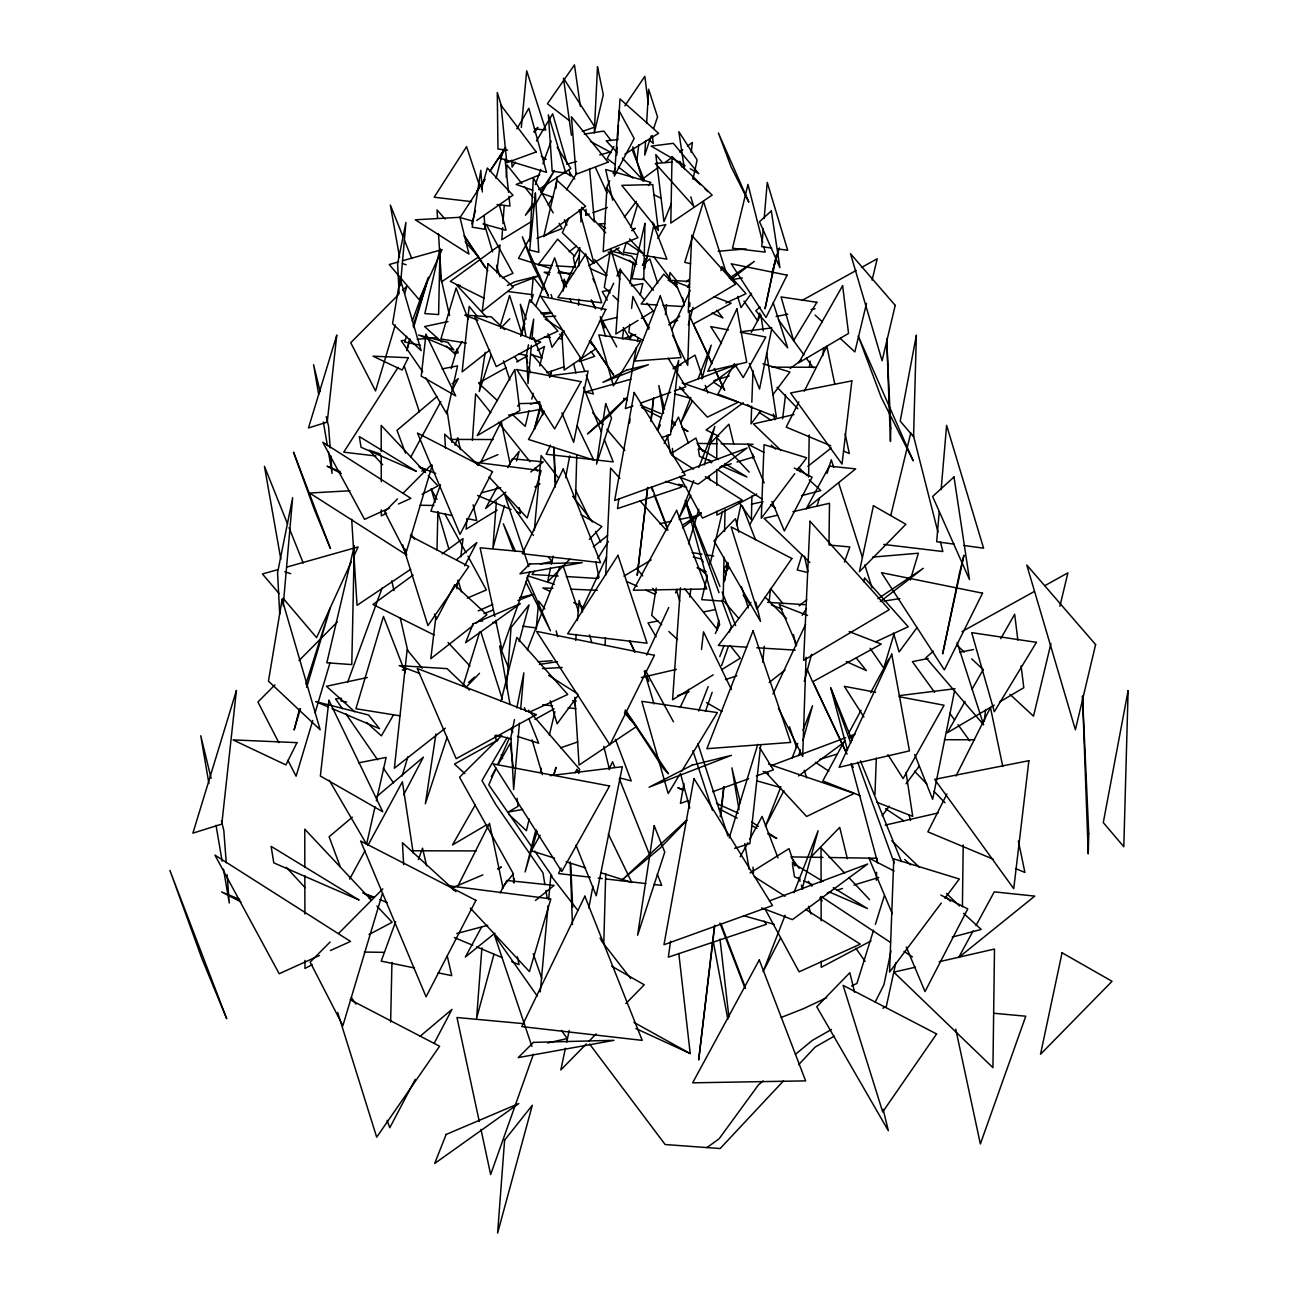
<?xml version="1.0" encoding="UTF-8"?>
<svg xmlns="http://www.w3.org/2000/svg" width="1298" height="1298" viewBox="0 0 1298 1298"><rect width="100%" height="100%" fill="white"/><g stroke="black" fill="none" stroke-linecap="round" stroke-linejoin="round"><path stroke-width="1.5" d="M808.622 477.112L809.173 435.057M828.968 544.803L829.503 503.283L792.932 511.688M962.402 906.767L963.213 844.966M724.041 557.329L723.132 601.169L701.731 599.644L707.264 576.085M724.576 531.417L725.047 509.497M390.633 1022.126L391.947 962.435M437.004 549.995L437.864 511.59M751.915 495.917L751.396 519.735L738.724 501.872M752.759 458.194L752.84 454.219M876.41 880.287L876.572 872.288M876.799 862.278L876.896 858.27L828.951 857.507M576.783 454.625L575.566 499.113L573.018 496.128M605.712 873.7L603.813 942.624L600.033 938.178M578.535 305.322L578.746 299.303M605.128 645.56L605.403 637.545M689.579 310.66L687.729 365.338L672.607 335.338M689.725 306.62L689.855 302.564M806.058 657.275L802.683 756.458L778.411 708.27M751.688 406.144L751.023 423.878L760.742 410.914M751.834 402.202L753.018 370.644M874.966 794.522L876.328 758.113M578.859 265.863L579.687 247.902M580.871 221.942L581.504 207.972M605.695 575.111L610.612 468.026L619.925 478.427M585.998 209.335L585.706 215.371L589.308 214.056M529.73 241.168L533.364 178.004L553.208 212.872M616.696 155.289L617.167 147.242M617.637 139.178L618.448 125.079M618.692 121.055L619.973 98.908L658.573 133.305L624.89 154.121M645.577 141.125L644.749 155.095L651.142 135.998M646.631 123.148L648.627 89.205L657.534 116.885L653.689 128.356M466.858 519.038L466.16 529.13L497.069 510.146M472.391 440.298L475.636 393.862L490.806 412.78M502.651 227.621L501.791 239.741L532.002 221.195M502.926 223.581L504.208 205.409M506.188 177.128L507.031 165.008L521.893 183.553M680.444 587.832L672.591 699.768L713.219 674.83M496.371 501.904L492.899 548.227L504.468 505.571M481.899 947.865L476.626 1018.167L493.97 954.257M506.528 687.94L511.071 627.502L529.081 604.852L519.119 641.553M563.202 290.979L564.208 279.167L566.545 286.923M575.712 640.401L576.231 634.414M577.432 620.444L579.135 600.471L582.591 611.958M763.305 228.626L761.748 246.717L771.726 248.08M764.165 218.567L767.248 182.385L787.675 250.271L777.697 248.908M939.249 511.639L936.669 541.753L954.273 544.17M941.131 489.557L946.615 425.306L983.592 548.178L964.041 545.501M283.175 605.809L292.65 497.702L277.561 572.71L279.703 614.116M400.384 285.722L405.933 222.38L397.594 263.818L399.135 293.624M531.385 345.333L528.026 383.608L526.534 354.662L528.513 344.797M531.92 339.297L533.673 319.146L529.714 338.875M519.46 723.132L513.651 789.525L510.941 737.134L514.462 719.595M520.693 709.049L523.857 672.835L516.815 707.913M531.45 297.015L533.251 277.123L543.083 289.795M534.354 530.119L541.12 455.566L558.27 477.664M536.155 629.303L538.719 601.088L544.852 609.005M540.26 991.964L548.097 905.696M548.648 899.676L550.823 875.615L577.837 910.417M555.966 188.437L557.037 176.934M521.325 127.415L526.712 70.806L545.744 130.06L534.468 128.843M651.077 421.607L653.64 398.064M665.436 314.603L666.523 304.592M669.103 280.563L669.963 272.548L676.372 280.352M647.751 487.399L637.221 575.42L647.54 487.772M720.731 816.556L723.96 786.799M714.809 925.247L698.665 1059.995L714.484 925.669M762.624 662.142L764.344 646.226M769.049 602.45L770.558 588.513L783.083 603.781M760.693 745.149L749.919 843.554L734.668 848.34M629.773 324.354L628.881 332.32L642.786 340.287M631.574 308.437L632.921 296.479L648.757 329.238M701.504 649.519L703.5 631.818L731.374 689.481M636.718 162.023L638.746 144.727M650.833 420.568L653.446 398.454M720.212 816.702L723.732 786.864M822.802 355.62L823.727 347.702M984.209 721.461L985.636 709.487M435.917 616.615L430.79 658.703L472.894 625.685M456.928 588.821L457.902 580.774M460.822 556.664L463.013 538.573L442.115 553.873M496.68 272.84L500.055 244.965L450.292 281.358L484.154 298.264M691.201 152.385L692.402 142.488L687.567 146.025M782.613 418.832L785.55 394.689M809.449 367.091L810.179 361.087M623.738 329.124L622.342 338.989L635.696 334.511M630.114 283.791L633.164 262.115M618.886 498.627L617.491 508.589L681.288 487.204L678.903 484.04M629.546 423.018L630.098 419.043M689.757 597.048L690.877 589.114M670.563 941.212L668.324 957.178L766.469 924.29L764.035 921.077M485.192 352.293L479.254 391.509L491.115 355.165M435.95 733.954L425.355 803.803L447.08 737.28M656.236 588.075L651.693 615.366L661.704 624.776M636.361 347.556L625.344 408.627L632.905 405.901M637.432 341.634L638.145 337.691M683.981 783.603L680.412 803.397L688.005 800.655M565.62 477.713L569.725 455.858M588.821 908.016L592.926 886.193M771.483 329.887L759.541 389.027L749.271 363.391M954.598 690.682L932.662 799.325L914.701 754.495M647.183 255.446L644.392 268.783L654.078 224.019M727.967 563.965L724.252 581.699L728.081 563.997M890.996 950.963L883.97 984.647L875.177 1002.137M550.547 568.07L547.61 581.893L569.871 559.178M551.39 564.127L553.062 556.225M565.425 1048.249L560.817 1069.958L586.274 1043.981M566.674 1042.326L569.205 1030.482M692.986 179.221L697.123 159.962L678.822 131.666L684.419 169M736.583 524.668L740.834 505.003M895.815 962.824L886.356 1006.275L882.883 1008.254M375.025 806.756L366.588 844.268L329.221 780.244M376.355 800.834L386.139 757.399L358.589 762.851M631.542 333.732L630.244 339.524L623.251 327.534M640.239 295.117L642.851 283.532L631.25 285.836M716.626 629.838L718.816 620.087M710.022 564.306L722.483 511.315M578.713 773.267L579.638 769.325L528.513 710.217M528.984 410.785L525.236 426.361L512.093 414.192M531.791 399.103L533.186 393.262M539.741 365.987L544.414 346.517L537.486 350.363M529.211 818.989L526.404 830.688L508.8 814.365M540.439 772.196L541.38 768.286M549.33 735.139L554.96 711.742M866.512 303.408L854.847 351.92L840.114 338.275M872.094 280.125L877.221 258.773L861.499 267.502M1050.942 643.532L1033.5 716.172L1009.958 694.349M1059.898 606.231L1067.897 572.856L1044.955 585.593M890.866 515.095L910.79 432.883M520.693 336.328L529.795 299.578L557.913 331.087L534.971 341.699M500.996 701.342L516.847 637.415L567.745 694.462L529.178 712.31M720.958 270.601L721.931 266.69L746.026 293.689L725.89 303.018M863.641 581.796L864.598 577.886L908.211 626.772L875.842 641.764M496.047 178.459L503.316 149.384M299.497 709L294.111 730.011L300.422 708.708M305.857 684.16L330.227 607.967L306.717 687.405M409.649 339.33L406.728 350.736L410.152 339.167M413.056 326.025L426.701 283.305L413.575 327.615M540.633 404.733L534.37 429.167L541.217 406.047M535.944 829.665L525.122 871.964L537.161 831.288M688.329 324.922L693.067 307.334M804.306 681.353L811.591 654.273M516.572 460.985L519.2 451.298L510.552 462.169M513.424 882.591L514.479 878.714M701.942 378.87L711.223 345.138L698.097 378.74M704.279 464.895L714.857 426.409L698.811 467.491M798.773 755.696L800.363 749.919M803.008 740.314L812.532 705.706L802.959 730.222M802.05 889.179L818.113 830.752L793.922 892.7M471.726 223.937L475.506 210.438M481.428 189.216L487.334 167.994L512.986 195.219L476.691 220.482M522.056 332.807L524.863 323.299M531.012 302.385L533.251 294.776L507.68 291.498M549.768 377.15L551.472 371.358L549.671 376.923M553.792 775.101L556.079 767.345L553.629 774.906M626.236 242.58L623.381 252.185L637.221 254.408M630.812 227.231L637.691 204.175M688.508 543.959L698.827 509.319M395.29 324.938L375.544 390.958L350.736 342.721L398.486 294.597M404.587 293.867L406.923 286.095L402.704 290.346M312.753 720.52L296.09 776.204L287.913 760.304M315.057 712.829L329.984 662.905M432.266 465.155L405.95 553.126L384.679 511.785L397.431 498.935M382.504 893.202L342.867 1025.712L310.141 962.11L330.098 942.007M451.169 368.551L457.01 349.146M402.12 775.977L407.945 756.669M759.833 313.029L757.529 320.687L743.981 301.055M771.953 272.823L779.449 247.918M894.144 633.635L883.76 668.113L870.082 648.286M910.304 580.028L918.384 553.208L872.58 557.102M657.388 430.092L678.676 360.325L670.531 434.733L661.591 437.54M729.233 837.956L757.789 744.354M500.055 326.431L509.595 295.506L522.283 335.29M463.013 685.961L479.676 631.98M802.05 554.554L797.28 570.017L807.129 572.369M816.961 506.22L819.346 498.481M827.102 473.348L831.288 459.8L833.722 467.442M873.586 930.114L856.923 983.446L851.569 985.961M875.371 924.403L884.295 895.847M705.447 711.369L712.164 692.321M721.574 665.663L728.292 646.615M529.681 571.996L502.001 649.876L495.69 620.444M533.429 1054.171L490.644 1174.56L480.974 1129.406M844.463 562.05L849.833 546.945L829.714 545.095M406.712 336.279L404.619 341.991L420.471 345.252M412.277 321.044L428.308 277.269M347.702 682.05L382.164 587.929M535.328 184.527L540.86 169.421M542.921 163.743L551.212 141.076M440.509 484.803L430.871 511.152L451.882 515.484M454.981 445.279L457.74 437.734L460.449 449.579M395.679 921.612L381.206 961.137L414.516 967.984M418.41 859.487L422.548 848.194L426.604 865.831M698.681 710.98L708.14 686.593M719.757 656.577L724.122 645.317M729.216 632.191L731.391 626.561L721.785 600.244M690.812 397.415L680.59 423.57L692.532 400.53M693.716 480.568L679.13 517.918L690.828 495.349M780.861 786.799L765.398 826.388L783.943 790.612M791.91 758.503L797.799 743.429M785.128 915.236L763.143 971.537L780.455 938.146M535.685 306.231L554.635 257.815L564.176 286.16M527.345 649.86L559.6 567.469M671.391 203.494L663.943 221.698L655.798 154.576L662.061 162.185M568.702 218.194L562.391 232.683L594.062 263.478L579.233 209.708M496.144 768.173L488.794 784.852L532.44 847.772M497.767 764.457L509.189 738.513M351.45 561.466L316.582 637.643L283.061 598.232M353.932 556.015L358.086 546.945L287.296 566.95M605.533 189.897L609.719 180.763M613.062 173.461L615.577 167.977M657.843 430.352L660.358 424.884M601.185 309.979L613.646 283.191M616.972 276.052L620.298 268.897L621.028 272.888M646.599 655.084L668.73 607.513M675.528 592.878L677.231 589.227M565.311 285.073L579.476 254.911M671.683 330.017L690.26 290.411M581.553 610.255L606.539 557.037M772.975 693.943L805.571 624.484M680.152 707.361L688.735 689.352M715.344 633.505L719.644 624.5L685.393 500.639L719.919 586.469M550.514 445.165L546.117 454.235L613.224 461.926L604.3 439.503M561.142 868.167L558.529 873.57L590.282 877.205M609.103 769.016L612.591 761.796L614.814 767.426M480.698 462.396L501.271 421.558L510.26 464.57M457.675 886.502L489.508 823.289L503.056 888.075M798.854 401.974L786.199 427.123L830.72 445.749M804.273 391.201L826.891 346.323L834.76 384.03M946.907 794.019L927.859 831.84L993.181 859.179M955.993 775.993L990.455 707.54L1002.77 766.437M452.629 389.335L458.291 378.562L452.158 383.737M454.316 585.447L436.452 619.454L434.441 614.019M464.652 565.766L476.869 542.515L456.782 559.47M403.613 794.814L423.391 757.156L377.02 796.307M415.246 1079.319L389.806 1127.735L387.047 1120.32M434.084 1043.446L451.98 1009.373L419.952 1036.421M410.687 457.221L440.866 401.52M497.134 487.156L485.566 508.475L505.831 492.12M507.729 467.588L512.548 458.713L543.245 461.926L530.785 471.985M349.649 879.119L364.998 850.79M367.869 845.485L402.396 781.753L413.235 853.143M664.17 443.429L668.924 434.652M670.839 431.147L678.448 417.096L688.492 443.299M734.116 364.105L717.908 394.024L776.35 417.08L766.599 352.91M751.282 332.418L760.823 314.814L763.256 330.86M481.769 926.74L465.349 957.015L494.944 933.148M500.119 892.91L506.869 880.45L554.1 885.398L535.425 900.471M740.201 856.81L747.826 842.775M749.725 839.254L762.104 816.442L777.989 857.897M844.82 740.314L822.802 780.925L860.266 795.706M848.632 733.24L861.077 710.282M870.65 692.629L888.822 659.076M973.111 930.893L958.687 957.502L1034.766 896.107L994.268 891.856L975.999 925.571M613.857 146.479L607.172 158.567L615.236 164.668M530.363 237.128L518.502 258.334L550.871 268.54M548.145 205.327L553.094 196.485M544.284 411.174L528.481 439.454L593.77 460.027L577.253 425.922M540.114 835.198L531.369 850.823L554.554 858.124M575.046 772.748L576.993 769.276L578.73 772.862M475.393 804.646L452.483 844.933L487.01 824.587M491.325 776.61L495.317 769.617M498.302 764.36L510.26 743.332L513.197 766.94M965.095 701.407L947.264 732.786L994.236 705.122M972.04 689.206L982.943 670.044M1000.79 638.665L1014.663 614.262L1017.875 640.076M462.056 341.666L454.965 353.965L446.285 346.128M642.786 264.451L647.783 255.787M657.794 238.459L665.793 224.586L653.9 227.118M393.489 714.89L381.401 735.852L366.555 722.451M727.951 562.423L723.943 569.368L726.215 572.564M749.968 524.246L762.981 501.693L751.282 504.192M505.831 147.826L499.827 158.129L546.523 172.358L528.838 108.318L516.831 128.924M507.242 737.296L481.996 780.569L495.69 804.403L542.921 872.775L544.917 884.587M511.282 730.368L513.31 726.912M536.48 140.963L552.672 113.835L567.372 164.375M679.681 774.598L668.178 793.549L641.796 701.309L717.323 712.602L681.774 771.158M483.992 179.838L476.853 191.423L480.146 186.409M566.447 189.881L576.831 173.088M579.687 247.658L573.375 257.767L575.403 267.356M687.518 287.28L689.644 283.856M597.826 558.351L608.405 541.428M802.164 615.366L806.399 608.6M398.08 367.399L343.727 452.175L375.933 455.987M532.943 203.624L525.414 215.225L536.366 202.845L554.424 170.46L540.471 192.007M515.322 162.169L512.11 167.101L511.639 160.173M534.614 132.558L537.826 127.626M478.524 189.265L460.044 217.561L473.462 221.26M480.714 185.939L485.063 179.286M482.337 183.05L484.543 179.708M490.027 171.32L505.376 147.875L489.622 171.433M624.873 105.771L644.846 76.339L648.319 103.986M563.997 331.104L552.039 347.296L548.016 333.797M751.542 293.316L740.996 307.594L737.637 296.35M578.356 695.03L557.102 723.781L550.255 700.823M917.151 627.486L899.108 651.921L893.478 633.1M772.894 394.706L789.898 372.007L762.997 363.748M794.717 473.689L761.293 518.291L764.035 444.679L806.642 457.772L797.102 470.509M882.137 815.696L889.308 806.123M906.053 783.781L919.211 766.226M941.293 903.084L889.552 972.105L893.787 858.87L959.336 879.006L944.895 898.265M534.468 571.266L532.05 574.462L558.221 576.052M750.958 602.499L718.362 645.447L746.658 647.167M624.338 217.188L636.377 201.385M648.432 185.565L650.833 182.401L605.663 169.503L612.656 200.184M502.18 887.816L513.375 873.732M533.673 131.828L537.599 127.447M783.489 1080.877L720.163 1148.535L665.144 1144.528L589.584 1044.03M798.643 1064.701L815.16 1047.064L834.257 1036.112M500.493 328.394L509.789 318.773M465.658 687.68L479.514 673.321M686.966 820.352L660.276 847.983L621.288 880.628L686.707 820.109M710.46 443.186L728.908 424.219L733.678 443.786M811.364 856.566L839.725 827.378L847.383 858.789M589.341 539.303L601.866 526.534L581.196 514.738M589.097 1041.093L596.171 1033.873M625.879 1003.565L644.262 984.793L611.699 966.199M403.094 493.224L431.423 464.684M274.933 684.873L257.929 702.023L278.827 742.651M299.011 660.601L337.269 622.034M338.648 933.392L382.813 888.87M517.529 406.16L520.092 403.581L539.79 403.094M501.839 735.349L459.557 777.226L512.953 873.067L514.073 882.867M468.562 682.537L474.5 677.053M642.429 265.376L649.827 258.87L657.729 283.467M760.06 307.042L755.825 310.757L787.691 347.864L773.186 302.742M723.538 573.018L729.557 567.729M933.343 651.158L925.945 657.664L983.624 724.819L957.145 642.526M436.842 396.685L397.01 430.319L405.479 453.116M352.293 817.188L329.108 836.772L340.336 866.95M763.175 1080.942L758.567 1084.739L719.06 1138.849L706.939 1147.562M795.398 1054.349L812.272 1040.428L831.483 1029.492M569.141 251.796L576.442 246.036M686.155 281.812L689.287 279.33M593.348 546.766L607.594 535.49M799.13 605.841L806.821 599.741M489.817 350.071L462.137 371.828L469.178 306.425L476.642 315.528M668.681 324.889L679.763 316.193M445.279 728.194L394.381 768.205L407.134 649.811L422.223 668.194M769.179 682.488L785.079 669.995M476.009 623.235L486.912 614.684L454.527 584.749M807.859 466.339L831.239 447.988M632.094 230.687L635.225 228.27L631.98 230.444M730.693 279.67L754.349 261.401L729.314 278.194M682.456 527.848L701.374 513.229M880.304 601.542L923.267 568.313L877.967 598.719M703.37 389.871L737.248 364.835M798.562 775.928L843.749 742.537M850.206 737.767L855.041 734.197L849.427 736.307M642.413 179.059L658.54 167.264M664.982 162.542L671.439 157.821M679.503 151.931L682.732 149.562M413.153 575.046L372.948 604.462L434.149 634.998M743.251 402.769L706.08 429.963L718.719 436.274M790.141 368.47L801.45 360.195M498.091 869.319L501.369 866.983L497.686 868.557M410.703 569.287L357.047 605.322L353.802 553.256M682.78 525.057L701.034 512.807M538.654 189.54L570.828 168.497L557.166 147.323M673.045 368.843L695.014 355.1L702.689 377.832M670.709 453.813L695.939 438.043L699.833 449.53M750.098 872.97L789.022 848.665L794.863 865.944M637.951 320.444L615.852 334.024L620.33 269.968L644.392 299.984M641.358 318.367L653.251 311.049L646.923 303.148M534.841 486.945L540 483.781M721.672 669.622L740.298 658.2L730.157 645.544M588.708 265.847L619.114 247.837M623.9 576.117L651.207 559.957M507.729 812.386L518.08 806.285L517.107 798.416M999.444 702.056L1023.798 687.713L1021.088 665.874M506.269 367.675L478.524 383.072L497.491 400.66M516.669 361.915L527.069 356.139M802.083 300.438L856.258 270.406M498.205 739.844L454.511 764.068L464.781 773.592M534.922 719.481L554.149 708.822M961.98 631.607L1034.36 591.466M386.626 513.116L381.32 515.923L381.304 509.887M422.045 494.343L437.978 485.89L428.275 475.571M756.766 494.035L716.869 515.176L716.869 511.185M312.088 964.706L304.965 968.47L304.965 960.39M369.021 934.528L392.142 922.278L376.891 906.02M871.023 940.92L821.212 967.318L821.212 961.25M507.437 285.446L514.365 281.893L539.725 275.549L512.272 286.177M478.167 610.92L492.753 604.446M421.818 471.109L425.355 469.389L419.741 467.475M369.184 898.605L372.737 896.886L365.225 894.322M826.615 997.756L803.462 1008.692L781.218 1017.437M389.53 508.037L364.56 519.346L322.796 442.245L410.914 498.335L398.437 503.997M319.422 955.506L279.184 973.743L214.933 855.106L350.525 941.423L330.406 950.542M502.277 277.902L512.953 273.343L486.247 224.44M467.28 598.102L486.361 589.957L467.945 556.225M477.745 463.256L497.945 454.657M453.44 887.394L482.937 874.836M539.757 174.792L516.166 184.462L532.845 190.271M536.934 238.361L562.131 228.562L559.162 223.337M483.943 613.63L493.37 609.979M517.87 600.503L532.943 594.662M684.257 384.143L736.988 364.349M682.05 472.423L747.113 448.005L698.162 484.17L680.055 477.291M770.704 765.852L845.679 737.718M769.438 900.893L867.729 863.981L792.413 919.633L761.634 907.919M592.91 212.742L607.334 207.485M640.466 403.175L670.693 392.256M674.473 390.893L685.798 386.804L668.097 358.151M712.683 791.748L748.735 778.735M756.328 775.993L773.413 769.828L759.752 747.713M582.25 131.471L594.873 127.074L563.462 78.156L571.428 135.235M546.831 372.704L564.062 366.815M579.379 361.574L594.679 356.333L590.996 351.58M560.59 747.81L577.788 741.921M670.06 322.991L677.686 320.444M677.686 695.614L689.141 691.785M725.404 679.633L736.858 675.787M713.949 380.606L729.281 375.949M719.66 467.312L731.212 463.792M737.004 462.039L754.333 456.766M819.59 759.427L837.032 754.122M827.215 893.154L831.045 892.002M836.772 890.25L842.499 888.513M853.954 885.025L878.778 877.48M566.966 164.213L576.604 161.487M599.725 154.965L611.277 151.688M398.664 261.855L389.238 264.532L419.157 299.692L442.083 249.589L402.445 260.784M584.83 392.223L631.006 379.178M673.337 367.204L681.028 365.03M277.74 569.66L262.439 573.976L279.2 593.689M481.347 492.834L500.704 487.707M801.515 495.674L820.871 490.547L809.173 479.854M456.734 933.522L487.74 925.312M952.229 937.107L981.207 929.433L963.554 913.305M519.524 597.761L532.91 594.419M599.303 321.563L616.939 317.458M641.374 677.524L676.388 669.362M794.019 414.581L753.392 423.911L781.007 450.52M777.518 515.225L764.051 518.324L809.871 562.456M885.236 825.106L938.211 812.937M915.512 967.172L893.787 972.153L992.938 1067.654L994.495 949.033L939.2 961.721M530.395 404.132L539.952 401.991M540.309 564.062L551.78 561.482L548.324 556.582M547.61 1042.959L567.226 1038.562L561.466 1030.401M448.005 321.579L424.608 326.561L441.953 342.218M659.627 523.727L671.326 521.228M679.13 519.573L698.632 515.42M367.285 677.556L326.447 686.269L354.662 711.726M402.283 670.092L406.177 669.265M609.995 290.038L602.256 291.563L607.253 300.13M442.115 368.924L457.577 365.874L446.788 413.851L425.793 377.88M776.139 316.485L787.805 314.165M811.153 309.557L815.03 308.778M657.924 620.963L647.994 622.926L656.09 636.815M703.581 611.926L715.49 609.573M928.167 658.508L912.397 661.639L934.609 692.337M959.693 652.277L973.484 649.552M508.54 415.133L541.915 409.113M508.686 811.964L522.656 809.449M732.607 279.492L742.31 277.967M542.272 314.522L551.877 313.013M883.938 601.088L899.855 598.573M539.416 664.479L557.313 661.656M584.311 134.116L603.781 131.066L611.05 140.508M740.704 331.769L771.872 327.907M549.103 375.836L588.075 371.001L573.667 442.31L561.888 412.878M899.449 695.598L955.004 688.719M550.255 775.636L622.326 766.712L596.253 895.766L576.004 845.193M617.962 139.567L606.247 140.865L616.956 152.32M718.135 251.26L746.09 248.892M405.203 340.319L401.196 340.66L422.645 371.763M417.177 339.297L437.15 337.61M341.569 698.324L335.565 698.843L342.38 708.724M672.461 162.088L655.295 163.451L693.651 206.171L690.828 196.858M676.274 161.796L680.103 161.487L681.791 167.069M540.698 313.094L550.628 312.347M538.167 661.769L552.137 660.714M543.732 316.809L555.82 316.144M350.022 490.758L309.638 493.029L406.745 555.09L405.301 549.216M542.386 668.6L562.164 667.496M604.9 223.629L599.076 223.889L605.566 228.286M678.708 484.933L682.634 484.852M771.839 367.172L816.328 367.269M451.818 439.422L493.24 439.519M944.392 739.698L974.587 739.779M412.261 850.774L476.252 850.92M717.177 443.721L697.237 443.413L702.997 451.526M721.153 443.786L753.067 444.289M420.049 505.246L434.003 505.474M822.948 857.41L791.001 856.907L799.097 868.33M364.3 952.051L384.208 952.359M550.044 272.499L544.154 272.239L549.541 274.803M557.897 272.84L573.602 273.521M552.916 588.383L542.84 587.962L550.092 591.401M571.071 589.178L597.291 590.314M552.153 265.636L538.199 264.792L557.637 239.173L574.673 256.29M556.144 265.879L574.089 266.966M657.096 304.981L641.131 304.008L663.813 274.138L677.621 287.994M663.067 305.338L683.008 306.555M566.285 576.539L598.508 578.502M756.766 647.783L795.155 650.12M668.081 280.157L688.914 281.471M767.621 602.304L804.825 604.657M524.376 551.877L480.114 547.805L494.846 616.518M993.651 1013.251L1025.777 1016.204L980.363 1143.96L955.75 1029.152M523.467 1023.651L456.977 1017.518L479.286 1121.553M598.232 878.113L602.207 878.568M606.166 879.022L645.885 883.565M653.819 884.473L661.753 885.382L657.291 874.154M507.615 150.146L497.961 149.027L497.28 92.483L501.937 107.604M471.547 201.644L434.149 197.231L466.582 146.642L479.708 186.295M497.102 204.532L510 206.09L508.962 196.306M544.43 336.782L550.433 337.496M558.432 338.454L562.44 338.94L561.45 335.062M883.743 544.446L942.883 551.536L940.401 541.801M542.791 704.7L552.526 705.869M568.118 707.735L575.923 708.659M460.482 285.446L456.555 284.943L486.782 317.426M478.719 620.558L482.726 621.061M492.721 622.342L496.728 622.862M522.721 626.188L536.723 627.989M559.503 334.316L563.202 334.819M572.515 700.547L576.344 701.082M643.159 255.349L666.896 259.146L652.569 222.218M466.42 343.078L440.898 338.989L456.101 287.978L468.221 319.227M692.126 552.591L701.975 554.165M705.917 554.798L713.786 556.063M399.622 715.766L355.928 708.757L383.462 616.42L405.268 672.689M728.454 329.952L710.736 326.593L721.558 343.597M740.249 332.191L765.836 337.042L743.219 377.572L734.554 363.975M875.615 692.256L844.333 686.334L863.933 717.08M899.092 696.702L944.068 705.236L903.132 778.589L887.897 754.673M454.154 352.18L458.113 352.991L457.204 349.048M467.166 518.616L476.723 520.579L473.105 504.808M340.822 700.871L346.696 702.088M438.026 972.819L451.753 975.642L447.258 956.042M690.65 263.737L684.744 262.342L703.516 201.45L726.085 272.174M519.086 353.786L526.956 355.668M495.82 735.155L511.363 738.854M610.709 250.936L631.558 256.225L636.263 262.099M693.31 556.988L701.034 558.951L703.338 561.856M583.986 391.509L593.381 394.024L586.242 375.203M620.184 777.989L631.234 780.925L615.447 739.341M483.051 223.905L506.042 230.249L499.519 205.392M674.96 393.943L690.406 398.324M665.566 481.38L686.626 487.35M756.848 780.844L780.163 787.448M743.543 915.674L774.452 924.436M558.481 270.941L569.903 274.543M527.54 575.809L554.441 584.278M566.139 861.775L585.463 867.875M600.909 872.743L631.818 882.478L608.324 833.965M402.429 263.575L406.16 264.76M530.898 354.516L541.866 358.037L533.689 337.642M284.862 571.785L290.655 573.635M517.464 736.42L538.686 743.219L528.935 718.897M682.148 382.91L738.335 402.137L707.378 417.129L679.438 386.901M380.411 454.024L369.184 450.179L382.667 464.749M768.611 764.116L854.23 793.403L806.61 816.474L765.658 772.196M542.11 193.499L553.24 197.377M680.395 388.362L684.062 389.757M763.11 771.466L768.594 773.559M669.898 281.455L677.329 284.311M477.875 320.168L464.765 315.154L491.277 316.826L504.63 329.627M771.223 604.933L782.499 609.249M419.643 673.467L399.135 665.614L447.112 668.648L469.503 690.114M689.79 287.215L674.749 281.374L684.37 303.683M714.225 296.69L731.147 303.245L693.197 324.111L689.984 316.68M807.551 615.479L779.206 604.479L796.68 645.009M849.152 631.607L881.277 644.068L812.58 681.839L807.015 668.941M418.994 466.826L435.69 473.429M877.124 802.359L912.721 816.393L906.069 772.586M362.726 892.862L374.002 897.307M379.649 899.546L387.161 902.499M627.388 399.898L623.657 398.389L627.242 400.222M640.385 405.203L660.828 413.543M340.19 471.531L327.08 466.177L341.309 473.494M683.348 789.898L677.816 787.643L683.219 790.417M716.545 803.43L738.319 813.165M239.676 899.352L221.536 891.937L240.974 901.932M843.716 451.185L849.281 453.521L845.128 433.662M477.583 495.495L511.136 509.53M516.734 511.883L520.466 513.44L519.232 507.567M1015.588 868.557L1024.917 872.467L1018.362 841.039M454.349 937.578L472.829 945.301M476.528 946.859L502.407 957.681M511.655 961.558L519.054 964.657L517.399 956.788M608.178 252.12L636.815 264.273M697.026 567.794L706.339 571.737M328.475 707.021L315.69 701.601L368.616 715.02L379.551 728.697L332.126 708.562M712.261 461.877L699.492 456.328L698.308 448.978M721.38 465.852L746.918 476.983L724.998 463.613M799.957 879.152L794.473 876.783L792.494 864.436M803.592 880.742L812.726 884.717M829.13 891.872L867.437 908.551L833.251 887.702M712.067 313.013L722.937 317.913L716.756 310.254M590.314 268.589L606.507 275.89M846.312 661.542L866.399 670.612L856.307 658.07M626.366 581.342L637.221 586.242M646.274 590.314L655.312 594.387M635.89 1028.535L690.212 1053.57L678.805 953.446M562.099 280.741L567.486 283.288M573.684 602.564L582.753 606.864M653.949 194.732L661.071 198.286M763.938 452.418L747.875 444.159L764.165 482.937M794.279 468.043L812.126 477.226L784.349 530.947L771.937 501.401M641.536 407.556L661.185 417.664M671.91 423.164L675.479 425.014M682.618 428.681L687.989 431.439L681.596 427.22M894.079 871.007L868.914 858.059L892.294 913.695M940.807 895.052L967.756 908.925L925.02 991.591L906.312 947.086M719.206 808.897L737.183 818.146M751.591 825.544L756.977 828.319M767.783 833.868L776.772 838.492L768.416 832.975M410.33 536.042L468.821 566.463L427.934 625.587L402.721 544.949M350.184 999.736L439.6 1046.237L376.68 1137.178L337.707 1012.521M590.541 141.498L611.244 152.629M633.878 1022.353L690.212 1053.57M706.534 702.624L722.061 711.515M685.149 165.787L651.109 146.106L673.337 143.332L698.762 173.656L690.26 168.74M699.703 448.183L718.248 459.492M792.202 862.667L822.981 881.439M671.747 455.225L693.57 469.113M705.317 476.593L742.245 500.103L702.51 518.113L679.892 476.366M754.3 876.669L785.063 896.253M805.571 909.314L860.25 944.133L799.114 971.829L764.928 908.714M545.128 319.097L563.867 331.071M548.616 675.349L577.496 693.797M672.007 420.909L675.203 423.018M751.704 821.975L758.389 826.372M713.722 382.31L722.142 387.875M747.388 404.603L752.451 407.945M759.184 412.407L770.963 420.195M717.47 469.584L762.25 499.227M770.541 504.711L775.523 508.005M815.452 762.299L828.789 771.126M885.512 808.686L903.846 820.823M821.261 896.594L890.493 942.429M904.008 951.385L912.445 956.967M541.266 156.085L546.182 159.411M564.208 171.596L570.763 176.025L569.076 170.2M626.626 242.58L644.441 254.668L629.514 238.946M618.448 167.101L632.937 178.086M569.692 120.86L547.432 103.743L574.462 64.9L580.352 106.258M648.854 139.632L653.283 143.478L652.294 135.576M616.177 248.34L623.559 254.992M629.465 260.33L635.371 265.652M699.541 568.459L706.988 575.176M771.174 445.1L775.555 449.108M797.475 469.162L800.395 471.839M478.848 465.447L444.662 434.181L445.441 448.053M904.755 859.519L910.628 864.89M945.918 897.161L950.331 901.201M455.939 891.645L402.429 842.71L403.662 864.63M693.1 177.956L700.449 184.738M704.863 188.827L707.816 191.536M815.079 315.073L822.445 321.888M956.983 645.268L964.349 652.083M971.699 658.913L983.462 669.817M610.06 292.813L604.3 287.393L610.758 248.632L619.779 279.524M612.948 295.522L618.708 300.941M668.859 631.509L677.442 639.573M798.448 467.312L807.178 475.717M891.791 840.78L919.162 867.145M946.518 893.511L959.482 905.988M765.122 597.112L786.556 618.611M777.08 387.226L797.848 408.773M914.473 771.142L926.934 784.073M933.862 791.245L944.944 802.732M749.206 472.148L716.756 437.572L716.788 459.46M844.625 873.035L821.034 847.919L821.099 882.315M848.778 877.48L869.579 899.644M425.501 472.618L381.19 425.387L381.223 451.542M371.342 900.114L304.77 829.179L304.819 867.535M622.31 158.048L643.743 180.941M478.102 465.203L475.376 462.266L541.136 470.687L527.215 517.951L489.022 476.918M448.07 642.526L469.973 666.036M453.813 890.347L449.692 885.917L550.839 898.881L529.438 971.602L470.314 908.081M286.306 867.324L305.095 887.637M593.657 219.443L605.712 232.894M639.898 500.704L666.523 530.411M589.341 341.309L595.944 348.773L564.176 370.108L561.823 332.337M445.068 219.037L437.02 209.935L437.523 217.934M465.171 241.785L478.573 256.955L441.498 281.844L438.513 233.9M624.468 712.797L636.555 726.474L579.054 765.074L574.836 697.351M581.731 207.388L594.468 221.974L589.535 168.48M532.083 354.386L550.595 375.771M643.013 278.145L653.413 290.265M724.284 601.591L738.594 618.254M569.579 172.91L574.754 178.978M592.618 412.586L602.921 424.722M606.799 429.265L624.841 450.487M594.565 259.632L607.058 275.16M636.555 568.216L642.77 575.939M652.716 588.302L656.447 592.943M524.376 186.652L533.056 197.474M684.517 588.578L717.486 629.708M498.383 422.256L529.99 461.682M535.036 467.994L537.567 471.158M572.97 496.615L592.553 521.877M624.646 711.856L630.779 719.773M601.152 940.482L630.617 978.465M653.77 256.793L670.498 279.054M743.137 595.101L750.39 604.771M778.459 319.681L803.981 354.954M806.301 358.167L813.262 367.788M949.812 713.348L954.484 719.822M957.989 724.673L969.687 740.834M708.757 459.654L711.061 462.899M808.362 881.374L811.834 886.258M819.93 897.681L822.251 900.942M855.804 948.238L865.068 961.299M411.028 534.208L414.516 539.124M351.336 997.513L356.009 1004.117M514.706 356.755L518.145 361.639M533.364 535.36L504.581 494.522L528.838 566.626M537.258 996.053L494.619 935.55L531.937 1046.48M534.744 851.082L551.958 875.907M345.787 713.673L377.604 759.817M383.283 768.059L393.505 782.905M487.853 270.763L464.181 235.701L484.965 267.42M625.539 710.249L668.438 773.803L663.44 768.594L625.182 710.201M642.056 316.031L649.341 327.826M600.228 316.696L616.696 346.858M645.463 670.514L673.484 721.834M436.939 499.438L431.114 488.794L435.138 502.391M444.695 513.635L466.014 552.688M525.69 581.699L550.449 630.812L526.891 577.318M564.354 219.735L566.95 225.106M592.926 278.762L594.662 282.347M575.371 489.703L589.389 518.648M595.522 531.304L600.779 542.175M711.937 363.618L693.586 324.63L711.726 362.953M714.484 368.957L724.673 390.325L714.306 368.437M846.41 753.148L813.294 682.764L847.059 754.122M851.553 763.938L853.273 767.524M591.223 299.822L595.441 308.681M601.347 321.077L603.035 324.614M629.514 641.001L634.722 651.921M645.998 675.593L648.611 681.061M591.742 300.633L595.182 307.902M601.201 320.606L604.641 327.875M629.773 641.034L634.933 651.953M646.128 675.609L648.724 681.077M595.441 167.474L606.977 192.834M653.154 224.668L654.744 228.253M515.517 551.488L503.332 523.808L513.181 550.125M667.902 530.168L654.03 494.7M745.052 988.362L719.919 923.105M847.464 750.147L830.785 687.956L852.072 740.249M860.444 760.79L901.493 861.645M722.175 592.066L735.674 625.668M526.258 319.097L520.32 304.267L525.917 336.052M402.915 236.382L390.341 205.035L399.541 257.182M404.392 240.081L411.774 258.529M507.94 666.507L499.681 645.917L510.033 704.538M524.424 707.67L525.933 711.418M287.556 523.986L264.435 466.29L280.839 559.292M289.048 527.702L303.213 563.072M583.5 387.193L601.331 432.023M619.292 778.654L649.844 855.431M632.061 149.448L644.36 180.536M742.391 505.96L755.517 539.806M651.677 486.766L667.48 528.059M721.169 924.306L745.49 987.81M579.817 358.28L584.814 371.455M685.393 500.639L719.027 592.732M830.785 687.956L850.758 743.105M857.654 762.121L894.16 862.927M651.271 487.107L652.651 490.904M533.202 953.754L541.753 978.384M705.252 385.409L707.816 392.986M708.886 476.334L710.184 480.163M789.509 726.734L796.534 747.567M804.225 770.298L806.772 777.875M798.757 877.48L800.055 881.326M801.353 885.155L802.651 889M808.492 906.296L811.088 913.97M503.478 360.828L509.919 379.941M563.089 565.685L578.567 611.634M494.895 735.739L496.826 741.45M501.304 754.771L502.586 758.567M404.327 366.312L419.384 411.872M692.905 750.698L712.375 810.195M697.918 743.786L727.837 835.961M741.499 586.793L748.297 607.918M838.589 482.742L862.359 557.264M864.793 564.906L872.094 587.832M480.877 631.964L502.375 699.346M511.574 728.227L512.807 732.088M570.049 298.556L571.217 302.434M589.503 634.949L591.807 642.607M525.447 355.538L527.702 363.18M528.838 367.01L530.525 372.737M538.995 401.423L542.937 414.808M532.05 739.811L542.337 774.63M600.406 318.805L605.566 336.296M644.279 671.017L653.997 703.954M484.122 223.191L492.591 251.893M496.534 265.279L499.925 276.75M437.994 512.11L448.897 549.038M458.064 580.141L461.504 591.807M676.323 589.568L679.714 601.136M632.791 146.788L642.591 180.925M908.892 814.673L910.547 820.514M773.332 414.062L774.938 419.757M851.115 763.759L877.675 862.878M680.428 773.3L689.773 808.086M913.224 434.814L937.935 532.083M762.721 242.45L747.972 184.413L732.51 248.21L765.187 252.12L763.711 246.312M551.131 294.435L552.121 298.313M556.161 630.844L557.637 636.685M573.943 700.888L575.42 706.712M573.586 363.521L575.955 373.159M603.781 746.301L609.541 769.682M854.603 992.207L849.849 972.705L816.75 1006.761L888.351 1130.736L883.127 1109.271M738.789 532.245L735.479 518.681L713.981 540.812L760.514 621.401L755.793 602.012M664.527 409L658.816 385.522L663.554 413.267M740.363 802.683L731.894 767.848L739.016 809.66M320.135 391.623L313.581 364.657L318.643 394.316M326.22 416.658L328.572 426.296L330.195 447.875M211.12 778.329L200.768 735.755L208.913 783.538M221.471 820.904L223.824 830.574L226.241 862.764M439.584 272.109L449.53 315.511M391.753 580.839L393.992 590.622M400.271 618.01L407.88 651.271M804.484 556.112L807.81 571.672M793.467 634.511L795.934 646.226M682.586 297.761L684.224 305.517M595.701 561.742L599.027 577.448M713.348 941.926L727.837 1019.271M744.792 843.505L749.206 869.384M667.269 435.09L670.303 452.921M323.348 421.98L327.388 445.701M328.41 451.623L332.11 473.364L330.779 455.712M216.036 825.35L222.136 861.191M223.499 869.157L229.275 903.002L227.15 874.836M545.906 890.493L547.237 898.362M447.064 410.493L451.899 442.358M720.001 939.006L728.908 1017.097M505.052 159.167L508.556 192.396M753.002 867.145L753.457 873.148M672.413 448.427L672.867 454.478M482.369 191.974L480.795 170.363L472.18 227.166L485.095 229.324L484.089 215.565M351.677 519.232L353.543 549.265M554.003 447.404L555.56 481.72M570.666 863.365L572.661 907.367M570.163 861.872L572.45 924.5M553.711 447.112L555.171 487.107M821.115 896.48L821.147 920.769M716.804 469.405L716.837 485.322M381.223 455.566L381.271 481.72M304.835 875.615L304.9 913.97M672.023 156.587L670.806 223.078L712.18 195.106L672.023 156.587M354.273 546.004L351.79 664.576L326.836 662.791L354.273 546.004M439.973 249.07L438.61 314.57L424.819 313.597L439.973 249.07M644.944 223.402L643.776 279.541L631.948 278.697L644.944 223.402M890.769 428.275L890.444 441.466L886.712 338.794L890.769 428.275M1088.746 833.624L1088.243 853.906L1082.5 695.971L1088.746 833.624M916.356 335.355L913.565 436.809L900.212 421.104L916.356 335.355M1128.108 690.682L1123.808 846.75L1103.284 822.591L1128.108 690.682M691.785 235.409L688.248 312.25L735.544 284.246L691.785 235.409M810.017 521.261L803.64 660.358L889.244 609.671L810.017 521.261M597.502 66.831L594.257 133.029L603.327 94.722L597.502 66.831M606.929 188.194L603.181 251.763L637.886 237.68L606.929 188.194M619.195 110.898L614.343 176.09L634.187 138.497L619.195 110.898M504.598 1140.131L497.605 1233.1L532.31 1105.279L504.598 1140.131M535.393 193.142L529.681 250.092L538.784 252.299L535.393 193.142M236.414 690.52L221.796 824.084L192.899 833.154L236.414 690.52M336.75 335.257L327.242 422.077L308.47 427.967L336.75 335.257M328.913 700.336L320.363 776.026L382.748 811.753L328.913 700.336M425.971 334.332L421.233 376.144L455.712 395.89L425.971 334.332M851.861 380.866L842.013 464.067L790.596 392.986L851.861 380.866M1028.876 760.693L1013.738 888.692L934.641 779.335L1028.876 760.693M488.048 263.705L482.256 311.325L513.262 287.004L488.048 263.705M605.695 403.613L596.528 464.1L611.52 418.199L605.695 403.613M654.208 825.739L637.61 935.209L664.754 852.121L654.208 825.739M282.104 599.287L268.459 681.142L320.184 729.801L282.104 599.287M400.108 278.502L392.564 323.721L421.136 350.606L400.108 278.502M634.154 392.45L614.668 500.493L685.198 475.019L634.154 392.45M693.959 778.524L663.976 944.717L772.488 905.55L693.959 778.524M774.338 264.208L765.041 308.681L776.821 254.181L774.338 264.208M959.449 573.424L942.624 653.9L963.943 555.252L959.449 573.424M873.424 505.717L859.406 571.72L905.907 524.262L873.424 505.717M1062.072 952.781L1040.509 1054.301L1112.045 981.304L1062.072 952.781M556.891 180.26L543.732 236.625L585.625 206.301L556.891 180.26M895.231 305.387L882.088 360.763L850.482 253.678L895.231 305.387M1095.609 644.571L1075.393 729.752L1026.783 565.019L1095.609 644.571M660.325 295.879L634.803 361.055L681.109 357.599L660.325 295.879M753.083 630.731L706.891 748.703L790.693 742.424L753.083 630.731M473.072 623.819L465.609 642.688L520.32 603.7L473.072 623.819M446.139 1134.452L434.668 1163.479L518.827 1103.527L446.139 1134.452M736.923 308.81L707.848 371.309L746.723 362.256L736.923 308.81M891.726 654.127L839.108 767.264L909.46 750.877L891.726 654.127M563.235 468.951L522.234 553.711L600.536 562.667L563.235 468.951M584.846 896.188L521.78 1026.588L642.218 1040.379L584.846 896.188M408.318 357.713L402.202 370.027L372.997 356.187L408.318 357.713M296.982 742.651L285.917 764.928L233.04 739.892L296.982 742.651M605.825 309.443L581.228 358.897L540.682 296.22L605.825 309.443M787.091 275.144L765.998 317.539L731.245 263.802L787.091 275.144M654.435 655.279L609.914 744.792L536.528 631.347L654.435 655.279M982.537 593.186L944.376 669.914L881.472 572.678L982.537 593.186M492.445 471.645L460.027 534.338L417.485 433.078L492.445 471.645M475.944 900.358L426.085 996.799L360.617 841.007L475.944 900.358M676.615 510.374L633.31 590.249L706.745 588.984L676.615 510.374M829.357 466.128L806.236 508.8L855.674 468.886L829.357 466.128M759.281 959.936L692.645 1082.824L805.636 1080.877L759.281 959.936M581.033 381.661L554.635 428.94L516.734 369.476L581.033 381.661M609.573 785.988L561.807 871.575L493.208 763.938L609.573 785.988M514.754 369.589L477.193 435.625L519.849 410.509L514.754 369.589M842.613 285.69L798.805 362.726L848.551 333.424L842.613 285.69M640.563 341.114L613.419 385.831L598.832 334.868L640.563 341.114M816.864 302.288L793.597 340.628L781.104 296.934L816.864 302.288M1036.437 642.332L994.317 711.71L971.699 632.645L1036.437 642.332M585.674 254.213L557.864 297.583L601.72 302.775L585.674 254.213M617.978 555.333L567.648 633.813L647.037 643.208L617.978 555.333M791.877 558.497L756.831 609.168L731.099 526.891L791.877 558.497M936.604 1033.971L882.689 1111.932L843.1 985.344L936.604 1033.971M626.107 398.243L609.054 415.912L587.507 433.938L626.107 398.243M529.844 563.965L519.946 573.846L582.202 562.634L529.844 563.965M533.478 1042.375L518.243 1057.594L614.019 1040.331L533.478 1042.375M771.337 210.925L759.508 221.715L779.903 267.648L771.337 210.925M954.014 476.966L932.613 496.501L969.509 579.622L954.014 476.966M540.552 342.234L496.274 366.571L474.76 316.712L540.552 342.234M536.317 714.63L456.166 758.697L417.226 668.438L536.317 714.63M626.626 370.141L602.856 382.342L648.367 364.722L626.626 370.141M692.11 765.155L649.081 787.205L731.455 755.322L692.11 765.155M608.064 162.169L576.085 174.273L571.444 116.804L608.064 162.169M536.171 151.947L506.788 162.672L501.044 105.365L536.171 151.947M459.93 217.301L415.311 219.8L468.967 254.083L459.93 217.301M652.683 184.608L621.774 185.354L658.394 230.492L652.683 184.608M565.831 173.105L552.185 171.19L548.389 114.857L565.831 173.105M447.907 342.445L418.67 335.03L453.943 350.006L447.907 342.445M416.366 471.369L361.039 447.258L359.319 436.566L416.366 471.369M358.913 899.92L273.781 862.845L271.136 846.377L358.913 899.92M613.565 374.927L590.136 340.53L613.565 374.927M913.159 460.693L881.164 397.269L858.189 335.874L913.159 460.693M748.751 201.936L731.082 166.89L718.394 132.964L748.751 201.936M548.356 295.928L533.218 265.879L522.331 236.804L548.356 295.928M330.39 548.47L314.424 509.773L293.51 452.142L330.39 548.47M226.631 1018.541L202.066 958.995L169.892 870.358L226.631 1018.541"/></g></svg>
